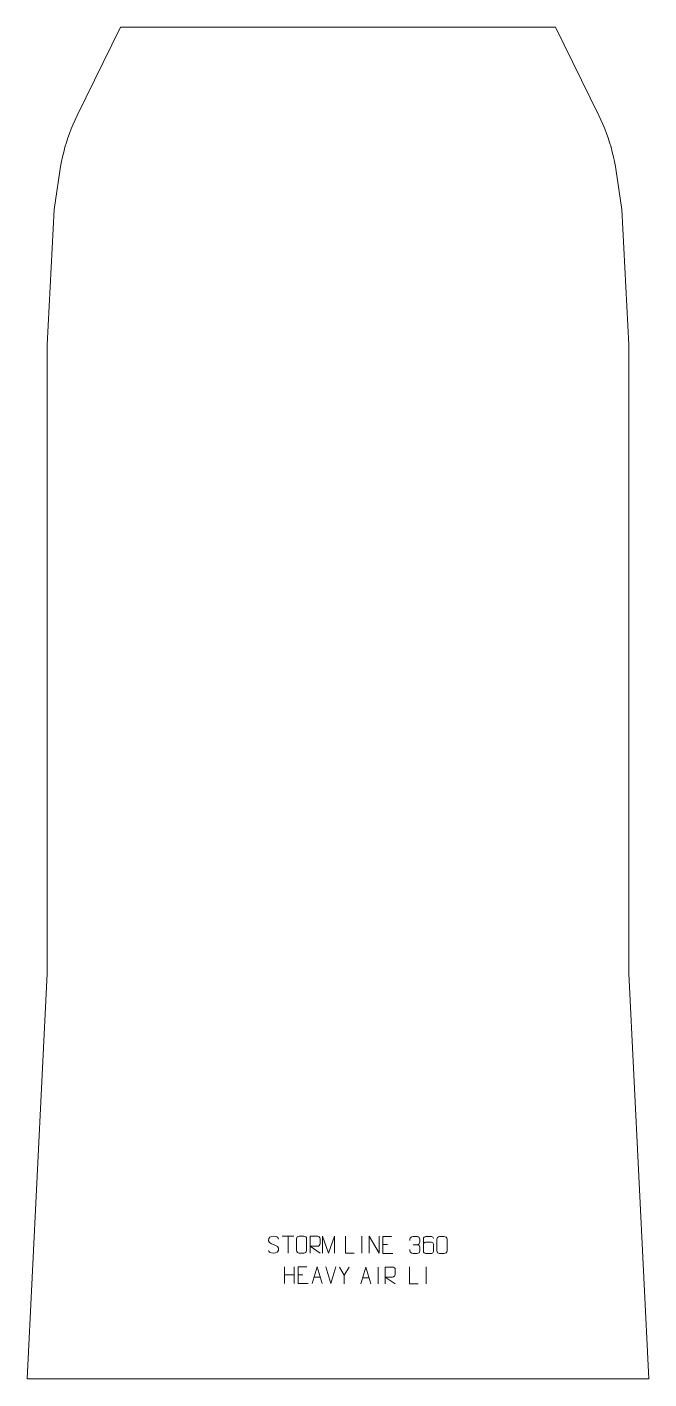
# Model space of a CAD drawing. Header units: millimetres. Extents: x -460 to 460, y -1215 to 785.
import ezdxf

# ---------------------------------------------------------------- set-up
doc = ezdxf.new("R2010")
doc.units = ezdxf.units.MM
doc.header["$MEASUREMENT"] = 0
doc.layers.add('layer 1', color=7, linetype='Continuous')

msp = doc.modelspace()

# ---------------------------------------------------------------- linework, layer by layer
at = {"layer": 'layer 1', "color": 242, "lineweight": 9}
msp.add_open_spline([(430.0006, -614.9993), (430.0006, -614.9993), (460.0001, -1214.9992), (460.0001, -1214.9992), (460.0001, -1214.9992), (460.0001, -1214.9992), (-460.0001, -1214.9992), (-460.0001, -1214.9992), (-460.0001, -1214.9992), (-460.0001, -1214.9992), (-429.9995, -614.9993), (-429.9995, -614.9993), (-429.9995, -614.9993), (-429.9995, -614.9993), (-429.9995, 315.0005), (-429.9995, 315.0005), (-429.9995, 315.0005), (-429.9995, 315.0005), (-419.9999, 514.999), (-419.9999, 514.999), (-419.9999, 514.999), (-419.9999, 514.999), (-411.4882, 571.7393), (-411.4882, 571.7393), (-411.4882, 571.7393), (-411.4882, 571.7393), (-410.3245, 578.8777), (-410.3245, 578.8777), (-410.3245, 578.8777), (-410.3245, 578.8777), (-408.9783, 585.9851), (-408.9783, 585.9851), (-408.9783, 585.9851), (-408.9783, 585.9851), (-407.4505, 593.0546), (-407.4505, 593.0546), (-407.4505, 593.0546), (-407.4505, 593.0546), (-405.743, 600.0846), (-405.743, 600.0846), (-405.743, 600.0846), (-405.743, 600.0846), (-403.8554, 607.0668), (-403.8554, 607.0668), (-403.8554, 607.0668), (-403.8554, 607.0668), (-401.7909, 613.9985), (-401.7909, 613.9985), (-401.7909, 613.9985), (-401.7909, 613.9985), (-399.5492, 620.8767), (-399.5492, 620.8767), (-399.5492, 620.8767), (-399.5492, 620.8767), (-397.1333, 627.6944), (-397.1333, 627.6944), (-397.1333, 627.6944), (-397.1333, 627.6944), (-394.5446, 634.4476), (-394.5446, 634.4476), (-394.5446, 634.4476), (-394.5446, 634.4476), (-391.7825, 641.1334), (-391.7825, 641.1334), (-391.7825, 641.1334), (-391.7825, 641.1334), (-388.8511, 647.746), (-388.8511, 647.746), (-388.8511, 647.746), (-388.8511, 647.746), (-385.752, 654.2812), (-385.752, 654.2812), (-385.752, 654.2812), (-385.752, 654.2812), (-321.6988, 785), (-321.6988, 785), (-321.6988, 785), (-321.6988, 785), (321.7003, 785), (321.7003, 785), (321.7003, 785), (321.7003, 785), (385.7519, 654.2812), (385.7519, 654.2812), (385.7519, 654.2812), (385.7519, 654.2812), (388.8522, 647.746), (388.8522, 647.746), (388.8522, 647.746), (388.8522, 647.746), (391.7824, 641.1334), (391.7824, 641.1334), (391.7824, 641.1334), (391.7824, 641.1334), (394.5441, 634.4476), (394.5441, 634.4476), (394.5441, 634.4476), (394.5441, 634.4476), (397.1344, 627.6944), (397.1344, 627.6944), (397.1344, 627.6944), (397.1344, 627.6944), (399.5503, 620.8767), (399.5503, 620.8767), (399.5503, 620.8767), (399.5503, 620.8767), (401.792, 613.9985), (401.792, 613.9985), (401.792, 613.9985), (401.792, 613.9985), (403.8565, 607.0668), (403.8565, 607.0668), (403.8565, 607.0668), (403.8565, 607.0668), (405.7429, 600.0846), (405.7429, 600.0846), (405.7429, 600.0846), (405.7429, 600.0846), (407.4504, 593.0546), (407.4504, 593.0546), (407.4504, 593.0546), (407.4504, 593.0546), (408.9782, 585.9851), (408.9782, 585.9851), (408.9782, 585.9851), (408.9782, 585.9851), (410.3244, 578.8777), (410.3244, 578.8777), (410.3244, 578.8777), (410.3244, 578.8777), (411.4897, 571.7393), (411.4897, 571.7393), (411.4897, 571.7393), (411.4897, 571.7393), (419.9994, 514.999), (419.9994, 514.999), (419.9994, 514.999), (419.9994, 514.999), (430.0006, 315.0005), (430.0006, 315.0005), (430.0006, 315.0005), (430.0006, 315.0005), (430.0006, -614.9993), (430.0006, -614.9993)], degree=3, knots=[0, 0, 0, 0, 0.027027027, 0.027027027, 0.027027027, 0.027027027, 0.054054054, 0.054054054, 0.054054054, 0.054054054, 0.081081081, 0.081081081, 0.081081081, 0.081081081, 0.108108108, 0.108108108, 0.108108108, 0.108108108, 0.135135135, 0.135135135, 0.135135135, 0.135135135, 0.162162162, 0.162162162, 0.162162162, 0.162162162, 0.189189189, 0.189189189, 0.189189189, 0.189189189, 0.216216216, 0.216216216, 0.216216216, 0.216216216, 0.243243243, 0.243243243, 0.243243243, 0.243243243, 0.27027027, 0.27027027, 0.27027027, 0.27027027, 0.297297297, 0.297297297, 0.297297297, 0.297297297, 0.324324324, 0.324324324, 0.324324324, 0.324324324, 0.351351351, 0.351351351, 0.351351351, 0.351351351, 0.378378378, 0.378378378, 0.378378378, 0.378378378, 0.405405405, 0.405405405, 0.405405405, 0.405405405, 0.432432432, 0.432432432, 0.432432432, 0.432432432, 0.459459459, 0.459459459, 0.459459459, 0.459459459, 0.486486486, 0.486486486, 0.486486486, 0.486486486, 0.513513514, 0.513513514, 0.513513514, 0.513513514, 0.540540541, 0.540540541, 0.540540541, 0.540540541, 0.567567568, 0.567567568, 0.567567568, 0.567567568, 0.594594595, 0.594594595, 0.594594595, 0.594594595, 0.621621622, 0.621621622, 0.621621622, 0.621621622, 0.648648649, 0.648648649, 0.648648649, 0.648648649, 0.675675676, 0.675675676, 0.675675676, 0.675675676, 0.702702703, 0.702702703, 0.702702703, 0.702702703, 0.72972973, 0.72972973, 0.72972973, 0.72972973, 0.756756757, 0.756756757, 0.756756757, 0.756756757, 0.783783784, 0.783783784, 0.783783784, 0.783783784, 0.810810811, 0.810810811, 0.810810811, 0.810810811, 0.837837838, 0.837837838, 0.837837838, 0.837837838, 0.864864865, 0.864864865, 0.864864865, 0.864864865, 0.891891892, 0.891891892, 0.891891892, 0.891891892, 0.918918919, 0.918918919, 0.918918919, 0.918918919, 0.945945946, 0.945945946, 0.945945946, 0.945945946, 1, 1, 1, 1], dxfattribs=at)
at = {"layer": 'layer 1', "color": 250, "lineweight": 9}
for points, knots in [([(-95.3832, -1016.1449), (-99.6315, -1014.6745), (-104.5396, -1012.8787), (-102.5345, -1007.3584), (-102.5345, -1007.3584), (-101.031, -1003.2185), (-95.8174, -1003.607), (-92.2138, -1004.2081), (-92.2138, -1004.2081), (-89.3532, -1004.6853), (-88.4885, -1005.8985), (-88.1779, -1007.9826)], [0, 0, 0, 0, 0.25, 0.25, 0.25, 0.25, 0.5, 0.5, 0.5, 0.5, 1, 1, 1, 1]), ([(-95.3832, -1016.145), (-91.3646, -1017.7917), (-86.3351, -1019.68), (-88.1691, -1025.0403), (-88.1691, -1025.0403), (-89.6289, -1029.3067), (-94.5397, -1029.05), (-98.2658, -1028.4953), (-98.2658, -1028.4953), (-101.0158, -1028.0855), (-102.2367, -1026.872), (-102.6147, -1024.7598)], [0, 0, 0, 0, 0.25, 0.25, 0.25, 0.25, 0.5, 0.5, 0.5, 0.5, 1, 1, 1, 1]), ([(-57.4174, -1003.8417), (-55.0917, -1003.8417), (-52.7656, -1003.8417), (-50.4395, -1003.8417), (-50.4395, -1003.8417), (-48.4929, -1003.8061), (-46.5015, -1005.2977), (-46.4748, -1007.7353), (-46.4748, -1007.7353), (-46.4752, -1013.4822), (-46.4752, -1019.2295), (-46.4748, -1024.9772), (-46.4748, -1024.9772), (-46.6146, -1027.3006), (-48.2918, -1028.7802), (-50.4395, -1028.791), (-50.4395, -1028.791), (-52.7714, -1028.7906), (-55.1033, -1028.7906), (-57.4348, -1028.791), (-57.4348, -1028.791), (-59.3598, -1028.8964), (-61.3319, -1027.0119), (-61.3207, -1024.9946), (-61.3207, -1024.9946), (-61.3204, -1019.2245), (-61.3204, -1013.4548), (-61.3207, -1007.6855), (-61.3207, -1007.6855), (-61.3165, -1005.5474), (-59.5698, -1003.8282), (-57.4174, -1003.8417)], [0, 0, 0, 0, 0.111111111, 0.111111111, 0.111111111, 0.111111111, 0.222222222, 0.222222222, 0.222222222, 0.222222222, 0.333333333, 0.333333333, 0.333333333, 0.333333333, 0.444444444, 0.444444444, 0.444444444, 0.444444444, 0.555555556, 0.555555556, 0.555555556, 0.555555556, 0.666666667, 0.666666667, 0.666666667, 0.666666667, 0.777777778, 0.777777778, 0.777777778, 0.777777778, 1, 1, 1, 1]), ([(-41.2299, -1028.7949), (-41.2299, -1028.7949), (-41.2299, -1003.8414), (-41.2299, -1003.8414), (-41.2299, -1003.8414), (-37.6351, -1003.8414), (-34.0396, -1003.8414), (-30.4444, -1003.8414), (-30.4444, -1003.8414), (-28.1191, -1003.8791), (-26.5618, -1005.3691), (-26.5659, -1007.7355), (-26.5659, -1007.7355), (-26.5663, -1009.771), (-26.5663, -1012.8304), (-26.5659, -1014.8664), (-26.5659, -1014.8664), (-26.5724, -1016.7419), (-28.3847, -1018.6837), (-30.3942, -1018.7028), (-30.3942, -1018.7028), (-30.3942, -1018.7028), (-41.2299, -1018.7028), (-41.2299, -1018.7028), (-41.2299, -1018.7028), (-41.2299, -1018.7028), (-26.5752, -1028.7949), (-26.5752, -1028.7949)], [0, 0, 0, 0, 0.125, 0.125, 0.125, 0.125, 0.25, 0.25, 0.25, 0.25, 0.375, 0.375, 0.375, 0.375, 0.5, 0.5, 0.5, 0.5, 0.625, 0.625, 0.625, 0.625, 0.75, 0.75, 0.75, 0.75, 1, 1, 1, 1]), ([(-22.7403, -1028.7971), (-22.7403, -1028.7971), (-22.7403, -1003.8392), (-22.7403, -1003.8392), (-22.7403, -1003.8392), (-22.7403, -1003.8392), (-13.8152, -1028.7971), (-13.8152, -1028.7971), (-13.8152, -1028.7971), (-13.8152, -1028.7971), (-5.0553, -1003.8397), (-5.0553, -1003.8397), (-5.0553, -1003.8397), (-5.0553, -1003.8397), (-5.0553, -1028.7971), (-5.0553, -1028.7971)], [0, 0, 0, 0, 0.2, 0.2, 0.2, 0.2, 0.4, 0.4, 0.4, 0.4, 0.6, 0.6, 0.6, 0.6, 1, 1, 1, 1]), ([(23.9042, -1028.795), (23.9042, -1028.795), (10.9551, -1028.795), (10.9551, -1028.795), (10.9551, -1028.795), (10.9551, -1028.795), (10.9551, -1003.8414), (10.9551, -1003.8414)], [0, 0, 0, 0, 0.333333333, 0.333333333, 0.333333333, 0.333333333, 1, 1, 1, 1]), ([(46.1022, -1028.7949), (46.1022, -1028.7949), (46.1022, -1003.8414), (46.1022, -1003.8414), (46.1022, -1003.8414), (46.1022, -1003.8414), (60.757, -1028.7949), (60.757, -1028.7949), (60.757, -1028.7949), (60.757, -1028.7949), (60.757, -1003.8414), (60.757, -1003.8414)], [0, 0, 0, 0, 0.25, 0.25, 0.25, 0.25, 0.5, 0.5, 0.5, 0.5, 1, 1, 1, 1]), ([(79.1354, -1004.4385), (79.1354, -1004.4385), (66.2615, -1004.4385), (66.2615, -1004.4385), (66.2615, -1004.4385), (66.2615, -1004.4385), (66.2615, -1029.3921), (66.2615, -1029.3921), (66.2615, -1029.3921), (66.2615, -1029.3921), (81.1273, -1029.3921), (81.1273, -1029.3921)], [0, 0, 0, 0, 0.25, 0.25, 0.25, 0.25, 0.5, 0.5, 0.5, 0.5, 1, 1, 1, 1]), ([(106.3298, -1010.1228), (106.3298, -1010.1228), (106.3298, -1008.2656), (106.3298, -1008.2656), (106.3298, -1008.2656), (106.3155, -1006.5237), (108.98, -1004.4056), (111.0391, -1004.4283), (111.0391, -1004.4283), (113.1032, -1004.4283), (115.1672, -1004.4283), (117.2309, -1004.4283), (117.2309, -1004.4283), (119.4254, -1004.4195), (121.0237, -1006.2663), (121.0681, -1008.1784), (121.0681, -1008.1784), (121.0677, -1009.6135), (121.0677, -1011.0486), (121.0681, -1012.4841), (121.0681, -1012.4841), (121.0195, -1014.1376), (119.4169, -1016.3676), (117.2186, -1016.3576), (117.2186, -1016.3576), (119.4223, -1016.3688), (121.0303, -1018.172), (121.0843, -1020.2315), (121.0843, -1020.2315), (121.0839, -1022.0162), (121.0839, -1023.8009), (121.0843, -1025.586), (121.0843, -1025.586), (121.0944, -1027.6474), (119.0395, -1029.4105), (117.2186, -1029.4024), (117.2186, -1029.4024), (115.1533, -1029.4021), (113.0881, -1029.4021), (111.0225, -1029.4024), (111.0225, -1029.4024), (108.8539, -1029.3909), (106.3229, -1026.9907), (106.3043, -1025.5289), (106.3043, -1025.5289), (106.3043, -1025.5289), (106.3043, -1023.6203), (106.3043, -1023.6203)], [0, 0, 0, 0, 0.076923077, 0.076923077, 0.076923077, 0.076923077, 0.153846154, 0.153846154, 0.153846154, 0.153846154, 0.230769231, 0.230769231, 0.230769231, 0.230769231, 0.307692308, 0.307692308, 0.307692308, 0.307692308, 0.384615385, 0.384615385, 0.384615385, 0.384615385, 0.461538462, 0.461538462, 0.461538462, 0.461538462, 0.538461538, 0.538461538, 0.538461538, 0.538461538, 0.615384615, 0.615384615, 0.615384615, 0.615384615, 0.692307692, 0.692307692, 0.692307692, 0.692307692, 0.769230769, 0.769230769, 0.769230769, 0.769230769, 0.846153846, 0.846153846, 0.846153846, 0.846153846, 1, 1, 1, 1]), ([(141.1243, -1007.3746), (141.1002, -1006.0351), (139.744, -1004.3819), (138.1721, -1004.4162), (138.1721, -1004.4162), (135.1873, -1004.4165), (132.2021, -1004.4165), (129.2167, -1004.4162), (129.2167, -1004.4162), (127.9976, -1004.4013), (126.2694, -1005.8389), (126.2644, -1007.3746), (126.2644, -1007.3746), (126.2647, -1013.7351), (126.2647, -1020.0959), (126.2644, -1026.4566), (126.2644, -1026.4566), (126.2691, -1027.6195), (127.9976, -1029.3906), (129.2167, -1029.415), (129.2167, -1029.415), (132.2021, -1029.4147), (135.1873, -1029.4147), (138.1721, -1029.415), (138.1721, -1029.415), (139.4502, -1029.3712), (141.1199, -1027.7567), (141.1243, -1026.4566), (141.1243, -1026.4566), (141.1243, -1022.8733), (141.1243, -1019.2902), (141.1243, -1015.7075), (141.1243, -1015.7075), (141.0858, -1014.2293), (139.5031, -1012.7964), (138.1721, -1012.7984), (138.1721, -1012.7984), (135.1873, -1012.7981), (132.2021, -1012.7981), (129.2167, -1012.7984), (129.2167, -1012.7984), (127.8872, -1012.7934), (126.2442, -1014.3007), (126.2859, -1015.7292)], [0, 0, 0, 0, 0.083333333, 0.083333333, 0.083333333, 0.083333333, 0.166666667, 0.166666667, 0.166666667, 0.166666667, 0.25, 0.25, 0.25, 0.25, 0.333333333, 0.333333333, 0.333333333, 0.333333333, 0.416666667, 0.416666667, 0.416666667, 0.416666667, 0.5, 0.5, 0.5, 0.5, 0.583333333, 0.583333333, 0.583333333, 0.583333333, 0.666666667, 0.666666667, 0.666666667, 0.666666667, 0.75, 0.75, 0.75, 0.75, 0.833333333, 0.833333333, 0.833333333, 0.833333333, 1, 1, 1, 1]), ([(150.1137, -1004.416), (152.4798, -1004.416), (154.8463, -1004.416), (157.2128, -1004.416), (157.2128, -1004.416), (159.1933, -1004.3804), (161.2193, -1005.8747), (161.2464, -1008.3168), (161.2464, -1008.3168), (161.246, -1014.0742), (161.246, -1019.832), (161.2464, -1025.5902), (161.2464, -1025.5902), (161.1043, -1027.9178), (159.3979, -1029.4001), (157.2128, -1029.4109), (157.2128, -1029.4109), (154.8404, -1029.4105), (152.468, -1029.4105), (150.096, -1029.4109), (150.096, -1029.4109), (148.1375, -1029.5165), (146.1311, -1027.6286), (146.1425, -1025.6076), (146.1425, -1025.6076), (146.1429, -1019.827), (146.1429, -1014.0467), (146.1425, -1008.2669), (146.1425, -1008.2669), (146.1468, -1006.1249), (147.9239, -1004.4024), (150.1137, -1004.416)], [0, 0, 0, 0, 0.111111111, 0.111111111, 0.111111111, 0.111111111, 0.222222222, 0.222222222, 0.222222222, 0.222222222, 0.333333333, 0.333333333, 0.333333333, 0.333333333, 0.444444444, 0.444444444, 0.444444444, 0.444444444, 0.555555556, 0.555555556, 0.555555556, 0.555555556, 0.666666667, 0.666666667, 0.666666667, 0.666666667, 0.777777778, 0.777777778, 0.777777778, 0.777777778, 1, 1, 1, 1]), ([(-46.2411, -1048.8896), (-46.2411, -1048.8896), (-59.115, -1048.8896), (-59.115, -1048.8896), (-59.115, -1048.8896), (-59.115, -1048.8896), (-59.115, -1073.8432), (-59.115, -1073.8432), (-59.115, -1073.8432), (-59.115, -1073.8432), (-44.2492, -1073.8432), (-44.2492, -1073.8432)], [0, 0, 0, 0, 0.25, 0.25, 0.25, 0.25, 0.5, 0.5, 0.5, 0.5, 1, 1, 1, 1]), ([(-38.1736, -1073.8431), (-38.1736, -1073.8431), (-30.8026, -1048.8896), (-30.8026, -1048.8896), (-30.8026, -1048.8896), (-30.8026, -1048.8896), (-23.2327, -1073.8431), (-23.2327, -1073.8431)], [0, 0, 0, 0, 0.333333333, 0.333333333, 0.333333333, 0.333333333, 1, 1, 1, 1]), ([(16.6192, -1049.4677), (16.6192, -1049.4677), (9.2968, -1061.3664), (9.2968, -1061.3664), (9.2968, -1061.3664), (9.2968, -1061.3664), (9.2975, -1074.4213), (9.2975, -1074.4213)], [0, 0, 0, 0, 0.333333333, 0.333333333, 0.333333333, 0.333333333, 1, 1, 1, 1]), ([(33.8271, -1074.4212), (33.8271, -1074.4212), (41.1981, -1049.4677), (41.1981, -1049.4677), (41.1981, -1049.4677), (41.1981, -1049.4677), (48.768, -1074.4212), (48.768, -1074.4212)], [0, 0, 0, 0, 0.333333333, 0.333333333, 0.333333333, 0.333333333, 1, 1, 1, 1]), ([(69.9655, -1074.4212), (69.9655, -1074.4212), (69.9655, -1049.4677), (69.9655, -1049.4677), (69.9655, -1049.4677), (73.5603, -1049.4677), (77.1558, -1049.4677), (80.751, -1049.4677), (80.751, -1049.4677), (83.0763, -1049.5054), (84.6336, -1050.9954), (84.6295, -1053.3618), (84.6295, -1053.3618), (84.6291, -1055.3973), (84.6291, -1058.4567), (84.6295, -1060.4927), (84.6295, -1060.4927), (84.623, -1062.3682), (82.8107, -1064.31), (80.8012, -1064.3291), (80.8012, -1064.3291), (80.8012, -1064.3291), (69.9655, -1064.3291), (69.9655, -1064.3291), (69.9655, -1064.3291), (69.9655, -1064.3291), (84.6202, -1074.4212), (84.6202, -1074.4212)], [0, 0, 0, 0, 0.125, 0.125, 0.125, 0.125, 0.25, 0.25, 0.25, 0.25, 0.375, 0.375, 0.375, 0.375, 0.5, 0.5, 0.5, 0.5, 0.625, 0.625, 0.625, 0.625, 0.75, 0.75, 0.75, 0.75, 1, 1, 1, 1]), ([(118.6753, -1074.039), (118.6753, -1074.039), (105.7262, -1074.039), (105.7262, -1074.039), (105.7262, -1074.039), (105.7262, -1074.039), (105.7262, -1049.0854), (105.7262, -1049.0854)], [0, 0, 0, 0, 0.333333333, 0.333333333, 0.333333333, 0.333333333, 1, 1, 1, 1])]:
    msp.add_open_spline(points, degree=3, knots=knots, dxfattribs=at)
for points in [[(-82.3914, -1003.8649), (-82.3914, -1003.8649), (-65.4042, -1003.8649), (-65.4042, -1003.8649)], [(-73.8976, -1028.7949), (-73.8976, -1028.7949), (-73.8976, -1003.8414), (-73.8976, -1003.8414)], [(35.4296, -1003.8311), (35.4296, -1003.8311), (35.4296, -1028.8052), (35.4296, -1028.8052)], [(66.2615, -1016.3182), (66.2615, -1016.3182), (73.4296, -1016.3182), (73.4296, -1016.3182)], [(111.0395, -1016.368), (111.0395, -1016.368), (117.2359, -1016.368), (117.2359, -1016.368)], [(-79.2685, -1048.8872), (-79.2685, -1048.8872), (-79.2685, -1073.6647), (-79.2685, -1073.6647)], [(-64.6252, -1048.8872), (-64.6252, -1048.8872), (-64.6252, -1073.8407), (-64.6252, -1073.8407)], [(-10.7032, -1073.8432), (-10.7032, -1073.8432), (-18.025, -1048.8896), (-18.025, -1048.8896)], [(-3.3813, -1048.8896), (-3.3813, -1048.8896), (-10.7031, -1073.8432), (-10.7031, -1073.8432)], [(9.2968, -1061.3664), (9.2968, -1061.3664), (1.9759, -1049.4677), (1.9759, -1049.4677)], [(59.2975, -1049.4574), (59.2975, -1049.4574), (59.2975, -1074.4315), (59.2975, -1074.4315)], [(130.2007, -1049.0751), (130.2007, -1049.0751), (130.2007, -1074.0492), (130.2007, -1074.0492)], [(-79.2685, -1060.7695), (-79.2685, -1060.7695), (-64.6252, -1060.7691), (-64.6252, -1060.7691)], [(-59.115, -1060.7693), (-59.115, -1060.7693), (-51.9469, -1060.7693), (-51.9469, -1060.7693)], [(-35.451, -1064.5937), (-35.451, -1064.5937), (-25.9553, -1064.5937), (-25.9553, -1064.5937)], [(36.5497, -1065.1718), (36.5497, -1065.1718), (46.0454, -1065.1718), (46.0454, -1065.1718)]]:
    msp.add_open_spline(points, degree=3, dxfattribs=at)

doc.saveas('drawing.dxf')
